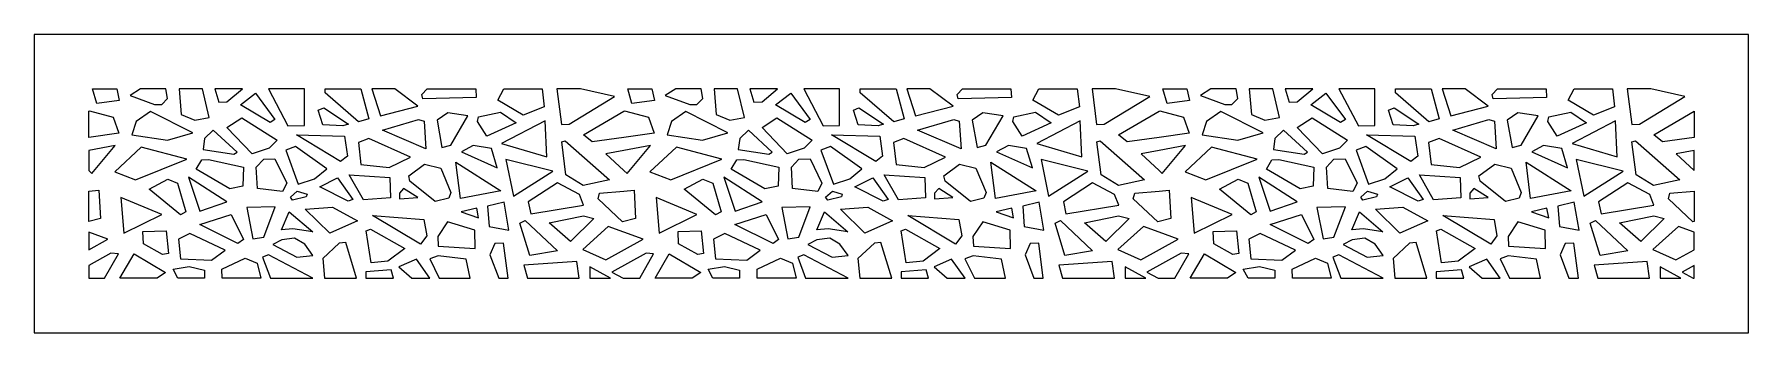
# Model space of a CAD drawing. Header units: millimetres. Extents: x 4936 to 6510, y 764 to 1037.
import ezdxf

# ---------------------------------------------------------------- set-up
doc = ezdxf.new("R2010")
doc.units = ezdxf.units.MM
doc.layers.add('Layer 02', color=1, linetype='Continuous')

msp = doc.modelspace()

# ---------------------------------------------------------------- linework, layer by layer
at = {"layer": 'Layer 02'}
for points in [[(4936.3, 763.5), (6509.7, 763.5), (6509.7, 1037.2), (4936.3, 1037.2)], [(5011.9, 987.2), (5014.2, 976.4), (4993.7, 973.7), (4989.7, 987.2)], [(5033.9, 987.2), (5024.3, 981), (5046.6, 972.8), (5053.2, 972.8), (5058.6, 978.2), (5057.1, 987.2)], [(5069.1, 987.2), (5071, 963.6), (5083.5, 958.4), (5096.9, 960.9), (5090.7, 987.2)], [(5102, 987.2), (5105.6, 975.1), (5113, 975.3), (5127.3, 987.2)], [(5139.4, 983.2), (5157.2, 959.2), (5152.7, 956.2), (5125.6, 972.4)], [(5151.3, 987.2), (5169.1, 953.4), (5184.3, 953.5), (5184.3, 987.2)], [(5236.1, 987.2), (5243.3, 959.6), (5233.9, 957.1), (5203.2, 983.6), (5203.2, 987.2)], [(5246, 987.2), (5254, 962.3), (5288.3, 971.3), (5267.2, 987.2)], [(5341.5, 987.2), (5341.8, 979.4), (5293, 978.1), (5292.1, 982.1), (5297, 987.2)], [(5402.4, 987.2), (5404.3, 970.6), (5385.1, 963), (5361.7, 976.9), (5367.1, 987.2)], [(5416, 987.2), (5420.2, 954.6), (5427.2, 954.7), (5468.9, 980.3), (5437.6, 987.2)], [(5503.1, 987.2), (5505.4, 976.4), (5484.8, 973.7), (5480.9, 987.2)], [(5525, 987.2), (5515.4, 981), (5537.8, 972.8), (5544.3, 972.8), (5549.8, 978.2), (5548.2, 987.2)], [(5560.3, 987.2), (5562.2, 963.6), (5574.6, 958.4), (5588.1, 960.9), (5581.8, 987.2)], [(5593.1, 987.2), (5596.8, 975.1), (5604.2, 975.3), (5618.4, 987.2)], [(5630.6, 983.2), (5648.4, 959.2), (5643.8, 956.2), (5616.7, 972.4)], [(5642.4, 987.2), (5660.3, 953.4), (5675.4, 953.5), (5675.4, 987.2)], [(5727.3, 987.2), (5734.5, 959.6), (5725.1, 957.1), (5694.3, 983.6), (5694.3, 987.2)], [(5737.2, 987.2), (5745.1, 962.3), (5779.5, 971.3), (5758.3, 987.2)], [(5832.6, 987.2), (5833, 979.4), (5784.1, 978.1), (5783.2, 982.1), (5788.1, 987.2)], [(5893.5, 987.2), (5895.5, 970.6), (5876.3, 963), (5852.8, 976.9), (5858.3, 987.2)], [(5907.1, 987.2), (5911.3, 954.6), (5918.3, 954.7), (5960.1, 980.3), (5928.7, 987.2)], [(5994.2, 987.2), (5996.5, 976.4), (5976, 973.7), (5972.1, 987.2)], [(6016.2, 987.2), (6006.6, 981), (6028.9, 972.8), (6035.5, 972.8), (6040.9, 978.2), (6039.4, 987.2)], [(6051.4, 987.2), (6053.3, 963.6), (6065.8, 958.4), (6079.2, 960.9), (6073, 987.2)], [(6084.3, 987.2), (6087.9, 975.1), (6095.3, 975.3), (6109.6, 987.2)], [(6121.7, 983.2), (6139.6, 959.2), (6135, 956.2), (6107.9, 972.4)], [(6133.6, 987.2), (6151.5, 953.4), (6166.6, 953.5), (6166.6, 987.2)], [(6218.4, 987.2), (6225.6, 959.6), (6216.2, 957.1), (6185.5, 983.6), (6185.5, 987.2)], [(6228.3, 987.2), (6236.3, 962.3), (6270.6, 971.3), (6249.5, 987.2)], [(6323.8, 987.2), (6324.1, 979.4), (6275.3, 978.1), (6274.4, 982.1), (6279.3, 987.2)], [(6384.7, 987.2), (6386.6, 970.6), (6367.4, 963), (6344, 976.9), (6349.4, 987.2)], [(6398.3, 987.2), (6402.5, 954.6), (6409.5, 954.7), (6451.2, 980.3), (6419.9, 987.2)], [(4986.3, 966.7), (4987, 967.1), (5008.7, 961.1), (5014, 946.4), (4986.3, 942.6)], [(5081.8, 946.9), (5043, 966.5), (5029.9, 957.2), (5025.9, 944.9), (5058.5, 940.2)], [(5126.7, 960.5), (5159.1, 940), (5151.8, 932.9), (5136.3, 927.5), (5113.1, 951.7)], [(5224.6, 954.7), (5219.6, 953.4), (5201.2, 954.2), (5196.9, 967.8), (5201.9, 969.7)], [(5334.3, 962.4), (5315.7, 965.2), (5305.9, 958.6), (5310.4, 933.5), (5318.5, 935.4)], [(5378.5, 956.1), (5351.6, 943.7), (5343.2, 957.4), (5344.1, 961.5), (5364.1, 965.7)], [(5477.4, 966.7), (5478.1, 967.1), (5499.9, 961.1), (5505.1, 946.4), (5477.4, 942.6), (5448.2, 938.5), (5440.3, 945.1)], [(5572.9, 946.9), (5534.2, 966.5), (5521, 957.2), (5517, 944.9), (5549.6, 940.2)], [(5617.9, 960.5), (5650.2, 940), (5643, 932.9), (5627.4, 927.5), (5604.3, 951.7)], [(5715.7, 954.7), (5710.8, 953.4), (5692.4, 954.2), (5688.1, 967.8), (5693, 969.7)], [(5825.4, 962.4), (5806.9, 965.2), (5797, 958.6), (5801.5, 933.5), (5809.7, 935.4)], [(5869.7, 956.1), (5842.8, 943.7), (5834.4, 957.4), (5835.2, 961.5), (5855.2, 965.7)], [(5968.6, 966.7), (5969.3, 967.1), (5991, 961.1), (5996.3, 946.4), (5968.6, 942.6), (5939.3, 938.5), (5931.4, 945.1)], [(6064.1, 946.9), (6025.3, 966.5), (6012.2, 957.2), (6008.2, 944.9), (6040.8, 940.2)], [(6109, 960.5), (6141.4, 940), (6134.1, 932.9), (6118.6, 927.5), (6095.4, 951.7)], [(6206.9, 954.7), (6201.9, 953.4), (6183.5, 954.2), (6179.2, 967.8), (6184.2, 969.7)], [(6316.6, 962.4), (6298, 965.2), (6288.2, 958.6), (6292.7, 933.5), (6300.8, 935.4)], [(6360.8, 956.1), (6333.9, 943.7), (6325.5, 957.4), (6326.4, 961.5), (6346.4, 965.7)], [(6459.7, 942.6), (6430.5, 938.5), (6422.6, 945.1), (6459.7, 966.7)], [(5122.4, 929.2), (5100.6, 949.3), (5092.6, 941.8), (5091.2, 931.7), (5119.4, 927.4)], [(5176.8, 945), (5221.1, 943.9), (5223.7, 925.6), (5217.3, 920.7)], [(5295.6, 932.2), (5255.8, 949.3), (5288.9, 959), (5294, 957.6)], [(5405.1, 958), (5365.2, 937.1), (5406.6, 924.7)], [(5613.6, 929.2), (5591.7, 949.3), (5583.8, 941.8), (5582.4, 931.7), (5610.5, 927.4)], [(5668, 945), (5712.2, 943.9), (5714.9, 925.6), (5708.5, 920.7)], [(5786.8, 932.2), (5746.9, 949.3), (5780.1, 959), (5785.2, 957.6)], [(5896.2, 958), (5856.4, 937.1), (5897.7, 924.7)], [(6104.7, 929.2), (6082.9, 949.3), (6074.9, 941.8), (6073.6, 931.7), (6101.7, 927.4)], [(6159.1, 945), (6203.4, 943.9), (6206, 925.6), (6199.6, 920.7)], [(6277.9, 932.2), (6238.1, 949.3), (6271.2, 959), (6276.4, 957.6)], [(6387.4, 958), (6347.6, 937.1), (6388.9, 924.7)], [(4986.3, 912.3), (4989.1, 909.7), (5010.6, 935.3), (4986.3, 930.8)], [(5076.3, 922.7), (5034.5, 933.6), (5010.1, 911.2), (5029.3, 903.6)], [(5204.7, 913.9), (5176, 934.3), (5167.1, 931.1), (5178.5, 899.9), (5193.5, 904.7)], [(5281.5, 924.4), (5243.3, 941.6), (5233.7, 938), (5236.1, 917.8), (5261.9, 915.2)], [(5355.8, 932.4), (5339.1, 935.1), (5328.3, 929.4), (5361.1, 914.8)], [(5423.4, 939.6), (5464.1, 903.8), (5440.1, 898.7), (5424.2, 908.3), (5420.3, 938.6)], [(5477.4, 912.3), (5480.3, 909.7), (5501.8, 935.3), (5477.4, 930.8), (5460.9, 927.7)], [(5567.4, 922.7), (5525.7, 933.6), (5501.2, 911.2), (5520.4, 903.6)], [(5695.9, 913.9), (5667.1, 934.3), (5658.2, 931.1), (5669.7, 899.9), (5684.7, 904.7)], [(5772.7, 924.4), (5734.4, 941.6), (5724.8, 938), (5727.3, 917.8), (5753.1, 915.2)], [(5846.9, 932.4), (5830.3, 935.1), (5819.5, 929.4), (5852.3, 914.8)], [(5914.5, 939.6), (5955.3, 903.8), (5931.3, 898.7), (5915.3, 908.3), (5911.5, 938.6)], [(5968.6, 912.3), (5971.4, 909.7), (5992.9, 935.3), (5968.6, 930.8), (5952, 927.7)], [(6058.6, 922.7), (6016.8, 933.6), (5992.4, 911.2), (6011.6, 903.6)], [(6187, 913.9), (6158.3, 934.3), (6149.4, 931.1), (6160.8, 899.9), (6175.8, 904.7)], [(6263.8, 924.4), (6225.6, 941.6), (6216, 938), (6218.4, 917.8), (6244.2, 915.2)], [(6338.1, 932.4), (6321.4, 935.1), (6310.6, 929.4), (6343.4, 914.8)], [(6405.7, 939.6), (6446.5, 903.8), (6422.4, 898.7), (6406.5, 908.3), (6402.6, 938.6)], [(6459.7, 930.8), (6443.2, 927.7), (6459.7, 912.3)], [(5128.3, 915.4), (5127.8, 898), (5115.8, 895.4), (5084.8, 913.6), (5089.9, 922), (5096.2, 922.3)], [(5157.2, 923), (5168, 900.7), (5164.2, 892.9), (5141.1, 895.8), (5140, 915.5), (5146.8, 922.6)], [(5309.3, 914.6), (5318.6, 892), (5316.7, 886.9), (5304.2, 884), (5281.1, 902.5), (5279.9, 907.4), (5294.4, 918.1)], [(5364.6, 893.8), (5327.3, 886.5), (5323.1, 919.9)], [(5412.2, 911.8), (5369.1, 922.5), (5376, 888.9)], [(5619.5, 915.4), (5619, 898), (5606.9, 895.4), (5575.9, 913.6), (5581, 922), (5587.4, 922.3)], [(5648.3, 923), (5659.1, 900.7), (5655.4, 892.9), (5632.3, 895.8), (5631.1, 915.5), (5637.9, 922.6)], [(5800.4, 914.6), (5809.8, 892), (5807.9, 886.9), (5795.4, 884), (5772.2, 902.5), (5771.1, 907.4), (5785.5, 918.1)], [(5855.7, 893.8), (5818.4, 886.5), (5814.3, 919.9)], [(5903.3, 911.8), (5860.3, 922.5), (5867.2, 888.9)], [(6110.6, 915.4), (6110.1, 898), (6098.1, 895.4), (6067.1, 913.6), (6072.2, 922), (6078.5, 922.3)], [(6139.5, 923), (6150.3, 900.7), (6146.5, 892.9), (6123.4, 895.8), (6122.3, 915.5), (6129.1, 922.6)], [(6291.6, 914.6), (6300.9, 892), (6299, 886.9), (6286.5, 884), (6263.4, 902.5), (6262.2, 907.4), (6276.7, 918.1)], [(6346.9, 893.8), (6309.6, 886.5), (6305.4, 919.9)], [(6394.5, 911.8), (6351.4, 922.5), (6358.3, 888.9)], [(5075.4, 874.3), (5070.5, 871.6), (5041.6, 895.2), (5058.8, 904.4), (5067.8, 900.7)], [(5077.9, 906.1), (5088.2, 875.1), (5113, 883.5)], [(5214.7, 905.7), (5228.7, 885.8), (5224.2, 884.1), (5198.2, 897.2)], [(5225.2, 908.3), (5262.6, 905.8), (5263.2, 887.3), (5238.3, 885.5)], [(5440.4, 880.5), (5436.6, 890.2), (5416.4, 901.1), (5389.6, 883.6), (5391.9, 872.5)], [(5566.6, 874.3), (5561.6, 871.6), (5532.8, 895.2), (5550, 904.4), (5558.9, 900.7)], [(5569.1, 906.1), (5579.4, 875.1), (5604.2, 883.5)], [(5705.9, 905.7), (5719.8, 885.8), (5715.3, 884.1), (5689.3, 897.2)], [(5716.4, 908.3), (5753.7, 905.8), (5754.3, 887.3), (5729.5, 885.5)], [(5931.6, 880.5), (5927.8, 890.2), (5907.6, 901.1), (5880.8, 883.6), (5883.1, 872.5)], [(6057.7, 874.3), (6052.8, 871.6), (6024, 895.2), (6041.1, 904.4), (6050.1, 900.7)], [(6060.2, 906.1), (6070.5, 875.1), (6095.4, 883.5)], [(6197, 905.7), (6211, 885.8), (6206.5, 884.1), (6180.5, 897.2)], [(6207.5, 908.3), (6244.9, 905.8), (6245.5, 887.3), (6220.6, 885.5)], [(6422.7, 880.5), (6418.9, 890.2), (6398.7, 901.1), (6372, 883.6), (6374.2, 872.5)], [(4986.3, 893.5), (4995.6, 894.3), (4997.1, 868.2), (4986.3, 865.5)], [(5053.4, 871.8), (5015.7, 887.6), (5018.6, 854.7)], [(5177.6, 893.3), (5186.6, 890.7), (5185.8, 888.3), (5173.3, 885), (5171.4, 887.8)], [(5288.2, 887.4), (5275.1, 895.8), (5271.5, 891.6), (5271.5, 886.2)], [(5367.4, 883.2), (5352.3, 879.6), (5353.7, 860.9), (5371.7, 857.5)], [(5477.4, 893.5), (5486.7, 894.3), (5488.2, 868.2), (5476.1, 865.2), (5453.8, 886.4), (5455, 891.5)], [(5544.5, 871.8), (5506.9, 887.6), (5509.7, 854.7)], [(5668.8, 893.3), (5677.7, 890.7), (5677, 888.3), (5664.5, 885), (5662.5, 887.8)], [(5779.4, 887.4), (5766.3, 895.8), (5762.6, 891.6), (5762.6, 886.2)], [(5858.5, 883.2), (5843.5, 879.6), (5844.9, 860.9), (5862.9, 857.5)], [(5968.6, 893.5), (5977.9, 894.3), (5979.4, 868.2), (5967.3, 865.2), (5944.9, 886.4), (5946.2, 891.5)], [(6035.7, 871.8), (5998.1, 887.6), (6000.9, 854.7)], [(6160, 893.3), (6168.9, 890.7), (6168.1, 888.3), (6155.6, 885), (6153.7, 887.8)], [(6270.6, 887.4), (6257.4, 895.8), (6253.8, 891.6), (6253.8, 886.2)], [(6349.7, 883.2), (6334.7, 879.6), (6336, 860.9), (6354, 857.5)], [(6459.7, 865.5), (6458.4, 865.2), (6436.1, 886.4), (6437.3, 891.5), (6459.7, 893.5)], [(5088.1, 862.9), (5116.9, 872.1), (5128.2, 849), (5123.1, 845.3)], [(5157.4, 879), (5131.2, 878.3), (5136.8, 849.7), (5146.8, 851.3)], [(5170.3, 874.4), (5191.8, 855.9), (5173.7, 858.7), (5163.2, 858)], [(5232.8, 866.1), (5207.4, 854.8), (5184.9, 876.8), (5210.1, 878.8)], [(5246.8, 870.9), (5293.7, 867.4), (5296.4, 852.4), (5290.7, 844.7)], [(5342.3, 877.8), (5328, 874.3), (5343.9, 868.9)], [(5386.8, 866.4), (5416.5, 838.5), (5391, 834.2), (5381.9, 864)], [(5449.9, 868.2), (5428.5, 847.2), (5408.8, 864.4), (5440.3, 870.8)], [(5579.2, 862.9), (5608.1, 872.1), (5619.4, 849), (5614.3, 845.3)], [(5648.5, 879), (5622.4, 878.3), (5628, 849.7), (5637.9, 851.3)], [(5661.4, 874.4), (5683, 855.9), (5664.9, 858.7), (5654.4, 858)], [(5724, 866.1), (5698.5, 854.8), (5676.1, 876.8), (5701.2, 878.8)], [(5737.9, 870.9), (5784.9, 867.4), (5787.5, 852.4), (5781.9, 844.7)], [(5833.4, 877.8), (5819.1, 874.3), (5835, 868.9)], [(5878, 866.4), (5907.6, 838.5), (5882.2, 834.2), (5873.1, 864)], [(5941.1, 868.2), (5919.6, 847.2), (5900, 864.4), (5931.5, 870.8)], [(6070.4, 862.9), (6099.2, 872.1), (6110.6, 849), (6105.4, 845.3)], [(6139.7, 879), (6113.5, 878.3), (6119.1, 849.7), (6129.1, 851.3)], [(6152.6, 874.4), (6174.1, 855.9), (6156.1, 858.7), (6145.5, 858)], [(6215.2, 866.1), (6189.7, 854.8), (6167.2, 876.8), (6192.4, 878.8)], [(6229.1, 870.9), (6276, 867.4), (6278.7, 852.4), (6273, 844.7)], [(6324.6, 877.8), (6310.3, 874.3), (6326.2, 868.9)], [(6369.2, 866.4), (6398.8, 838.5), (6373.3, 834.2), (6364.2, 864)], [(6432.3, 868.2), (6410.8, 847.2), (6391.2, 864.4), (6422.6, 870.8)], [(4986.3, 839.6), (5003.8, 849.2), (4986.3, 855.6)], [(5035.9, 856.3), (5057.2, 857.1), (5059.4, 836.1), (5054, 835.3), (5036.4, 845)], [(5111.4, 839.3), (5079.1, 854.5), (5068.6, 849.3), (5070.4, 831.2), (5099, 830.1)], [(5191.9, 834.2), (5184.5, 844.8), (5175.1, 850.1), (5163.5, 848.7), (5155.1, 844.5), (5177.3, 832.7)], [(5244.9, 858.6), (5276.4, 840.8), (5260.9, 829.3), (5245.4, 827.6), (5240.9, 857.1)], [(5340.7, 857.6), (5315.5, 865.3), (5306.6, 851.9), (5307.1, 843), (5341, 840.7)], [(5477.4, 855.6), (5463, 860.9), (5439.6, 839.8), (5460.7, 830.5), (5495, 849.2)], [(5527.1, 856.3), (5548.4, 857.1), (5550.5, 836.1), (5545.2, 835.3), (5527.6, 845)], [(5602.5, 839.3), (5570.2, 854.5), (5559.7, 849.3), (5561.5, 831.2), (5590.1, 830.1)], [(5683.1, 834.2), (5675.6, 844.8), (5666.3, 850.1), (5654.6, 848.7), (5646.2, 844.5), (5668.5, 832.7)], [(5736, 858.6), (5767.5, 840.8), (5752.1, 829.3), (5736.5, 827.6), (5732, 857.1)], [(5831.8, 857.6), (5806.7, 865.3), (5797.7, 851.9), (5798.3, 843), (5832.1, 840.7)], [(5968.6, 855.6), (5954.2, 860.9), (5930.7, 839.8), (5951.8, 830.5), (5986.2, 849.2)], [(6018.2, 856.3), (6039.6, 857.1), (6041.7, 836.1), (6036.3, 835.3), (6018.7, 845)], [(6093.7, 839.3), (6061.4, 854.5), (6050.9, 849.3), (6052.7, 831.2), (6081.3, 830.1)], [(6174.2, 834.2), (6166.8, 844.8), (6157.4, 850.1), (6145.8, 848.7), (6137.4, 844.5), (6159.6, 832.7)], [(6227.2, 858.6), (6258.7, 840.8), (6243.2, 829.3), (6227.7, 827.6), (6223.2, 857.1)], [(6323, 857.6), (6297.8, 865.3), (6288.9, 851.9), (6289.4, 843), (6323.3, 840.7)], [(6459.7, 855.6), (6445.3, 860.9), (6421.9, 839.8), (6443, 830.5), (6459.7, 839.6)], [(4986.3, 813.5), (5000.8, 813.5), (5013.5, 835.8), (5006.6, 836.5), (4986.3, 825.3)], [(5014.9, 813.5), (5028, 835.8), (5056.8, 818.6), (5049.1, 813.5)], [(5192, 813.5), (5151.3, 835), (5145.7, 832.7), (5153, 813.5)], [(5232.1, 813.5), (5222.1, 846.3), (5216.1, 845.7), (5201, 831.7), (5202.7, 813.5)], [(5336.3, 813.5), (5332.7, 831), (5306.8, 834.1), (5299.2, 831.3), (5308, 813.5)], [(5371.1, 813.5), (5367, 845.6), (5359.1, 845.4), (5354.5, 834.9), (5362.5, 813.5)], [(5477.4, 813.5), (5492, 813.5), (5504.7, 835.8), (5497.8, 836.5), (5466.3, 819.1), (5476.6, 813.5)], [(5506.1, 813.5), (5519.1, 835.8), (5547.9, 818.6), (5540.2, 813.5)], [(5683.2, 813.5), (5642.5, 835), (5636.9, 832.7), (5644.2, 813.5)], [(5723.2, 813.5), (5713.3, 846.3), (5707.3, 845.7), (5692.2, 831.7), (5693.9, 813.5)], [(5827.5, 813.5), (5823.9, 831), (5797.9, 834.1), (5790.3, 831.3), (5799.1, 813.5)], [(5862.3, 813.5), (5858.2, 845.6), (5850.2, 845.4), (5845.6, 834.9), (5853.7, 813.5)], [(5968.6, 813.5), (5983.1, 813.5), (5995.8, 835.8), (5988.9, 836.5), (5957.5, 819.1), (5967.8, 813.5)], [(5997.2, 813.5), (6010.3, 835.8), (6039.1, 818.6), (6031.4, 813.5)], [(6174.3, 813.5), (6133.6, 835), (6128, 832.7), (6135.3, 813.5)], [(6214.4, 813.5), (6204.4, 846.3), (6198.4, 845.7), (6183.3, 831.7), (6185, 813.5)], [(6318.6, 813.5), (6315, 831), (6289.1, 834.1), (6281.5, 831.3), (6290.3, 813.5)], [(6353.4, 813.5), (6349.3, 845.6), (6341.4, 845.4), (6336.8, 834.9), (6344.8, 813.5)], [(5067.9, 813.5), (5063.6, 821.8), (5078.5, 824.2), (5092.4, 820.9), (5092.4, 813.5)], [(5108.7, 813.5), (5108.4, 821.7), (5129.8, 831.8), (5140.9, 827.4), (5144.3, 813.5)], [(5266, 813.5), (5263.7, 821.2), (5240.6, 819.3), (5240.6, 813.5)], [(5299.3, 813.5), (5287, 831.1), (5271, 823.8), (5282.8, 813.5)], [(5436.4, 813.5), (5434.2, 828.8), (5385.6, 825.5), (5388.9, 813.5)], [(5465.2, 813.5), (5446.3, 824.1), (5446.3, 813.5)], [(5559, 813.5), (5554.8, 821.8), (5569.6, 824.2), (5583.6, 820.9), (5583.6, 813.5)], [(5599.8, 813.5), (5599.6, 821.7), (5621, 831.8), (5632.1, 827.4), (5635.4, 813.5)], [(5757.1, 813.5), (5754.9, 821.2), (5731.8, 819.3), (5731.8, 813.5)], [(5790.5, 813.5), (5778.1, 831.1), (5762.2, 823.8), (5774, 813.5)], [(5927.6, 813.5), (5925.4, 828.8), (5876.7, 825.5), (5880, 813.5)], [(5956.4, 813.5), (5937.4, 824.1), (5937.4, 813.5)], [(6050.2, 813.5), (6045.9, 821.8), (6060.8, 824.2), (6074.8, 820.9), (6074.8, 813.5)], [(6091, 813.5), (6090.7, 821.7), (6112.1, 831.8), (6123.3, 827.4), (6126.6, 813.5)], [(6248.3, 813.5), (6246.1, 821.2), (6222.9, 819.3), (6222.9, 813.5)], [(6281.6, 813.5), (6269.3, 831.1), (6253.3, 823.8), (6265.1, 813.5)], [(6418.7, 813.5), (6416.5, 828.8), (6367.9, 825.5), (6371.2, 813.5)], [(6447.5, 813.5), (6428.6, 824.1), (6428.6, 813.5)], [(6459.7, 825.3), (6448.6, 819.1), (6458.9, 813.5), (6459.7, 813.5)]]:
    msp.add_lwpolyline(points, close=True, dxfattribs=at)

doc.saveas('drawing.dxf')
